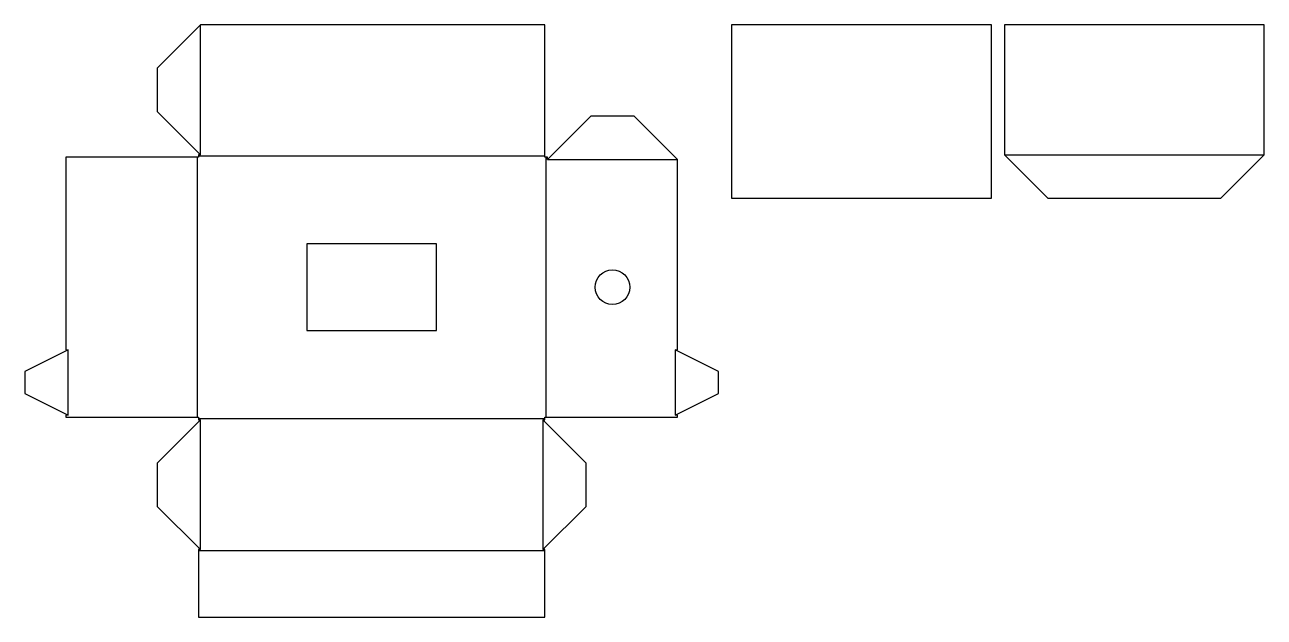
# Model space of a CAD drawing. Header units: millimetres. Extents: x 5 to 291, y 158 to 295.
import ezdxf

# ---------------------------------------------------------------- set-up
doc = ezdxf.new("R2010")
doc.units = ezdxf.units.MM
doc.layers.add('CUT', color=1, linetype='CONTINUOUS')
doc.layers.add('SCORE', color=5, linetype='CONTINUOUS')

msp = doc.modelspace()

# ---------------------------------------------------------------- linework, layer by layer
at = {"layer": 'CUT'}
for points in [[(5, 209.8933), (15, 204.88), (14.5, 204.88), (14.5, 204.4), (45.1, 204.4), (45.1, 203.8), (45.6, 203.8), (35.6, 193.8), (35.6, 183.8), (45.6, 173.8), (45.1, 173.8), (45.1, 158.2), (125.1, 158.2), (125.1, 173.8), (124.6, 173.8), (134.6, 183.8), (134.6, 193.8), (124.6, 203.8), (125.1, 203.8), (125.1, 204.4), (155.7, 204.4), (155.7, 204.88), (155.2, 204.88), (165.2, 209.8933), (165.2, 214.9067), (155.2, 219.92), (155.7, 219.92), (155.7, 263.9), (145.7, 273.9), (135.7, 273.9), (125.7, 263.9), (125.7, 264.4), (125.1, 264.4), (125.1, 295), (45.6, 295), (35.6, 285), (35.6, 275), (45.6, 265), (45.1, 265), (45.1, 264.4), (14.5, 264.4), (14.5, 219.92), (15, 219.92), (5, 214.9067)], [(168.2, 255), (228.2, 255), (228.2, 295), (168.2, 295)], [(231.2, 265), (241.2, 255), (281.2, 255), (291.2, 265), (291.2, 295), (231.2, 295)]]:
    msp.add_lwpolyline(points, close=True, dxfattribs=at)
msp.add_circle((140.7, 234.4), 4, dxfattribs=at)
at = {"layer": 'SCORE'}
for p, q in [((45.6, 265), (45.6, 295)), ((44.8, 264.4), (44.8, 204.4)), ((125.1, 264.7), (45.1, 264.7)), ((125.4, 204.4), (125.4, 264.4)), ((125.7, 263.9), (155.7, 263.9)), ((231.2, 265), (291.2, 265)), ((15, 204.88), (15, 219.92)), ((155.2, 219.92), (155.2, 204.88)), ((45.1, 204.1), (125.1, 204.1)), ((45.6, 173.8), (45.6, 203.8)), ((124.6, 203.8), (124.6, 173.8)), ((125.1, 173.5), (45.1, 173.5))]:
    msp.add_line(p, q, dxfattribs=at)
msp.add_lwpolyline([(70.1, 224.4), (100.1, 224.4), (100.1, 244.4), (70.1, 244.4)], close=True, dxfattribs=at)

doc.saveas('drawing.dxf')
